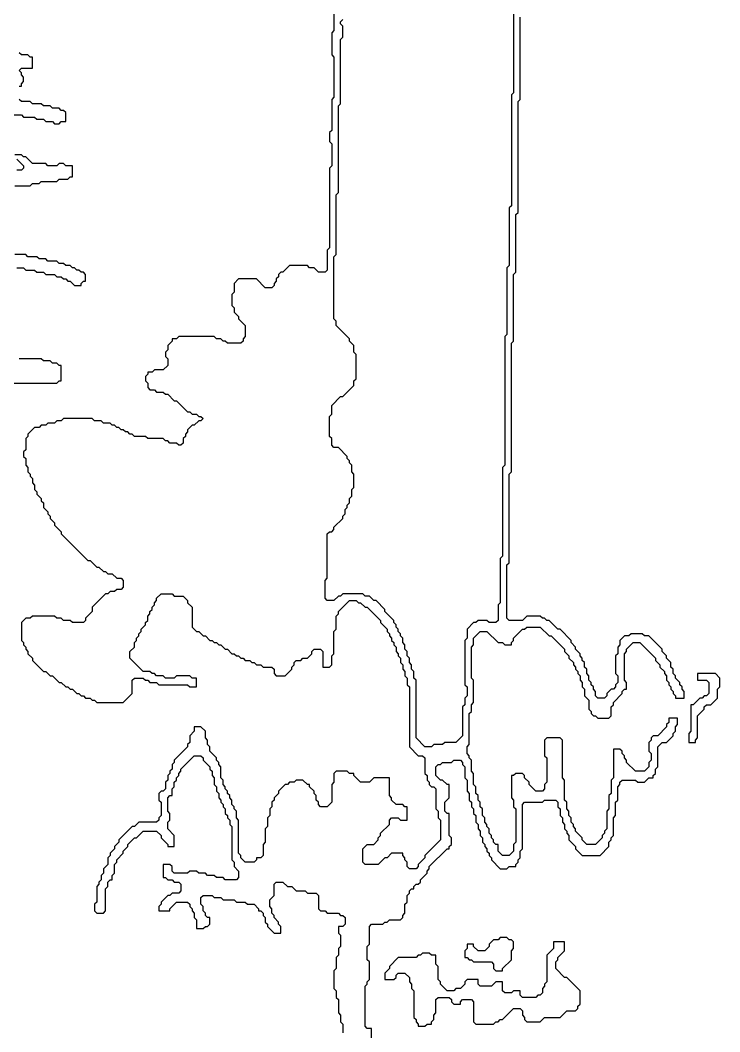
# Model space of a CAD drawing. Header units: metres. Extents: x 0 to 500, y 0 to 703.
# Drawn here: x 440.8 to 480.2, y 111.7 to 168.7 of the extents above; entities that cross this region are included whole.
import ezdxf

# ---------------------------------------------------------------- set-up
doc = ezdxf.new("R2010")
doc.units = ezdxf.units.M

msp = doc.modelspace()

# ---------------------------------------------------------------- linework, layer by layer
for points in [[(458.5, 171.5), (458.5, 168.125), (458.375, 168), (458.375, 166.75), (458.5, 166.625), (458.5, 164.375), (458.375, 164.25), (458.375, 162.5), (458.25, 162.375), (458.25, 161.875), (458.375, 161.75), (458.375, 160.5), (458.25, 160.375), (458.25, 155.875), (458.125, 155.75), (458.125, 154.625), (458, 154.5), (457.625, 154.5), (457.375, 154.75), (457.125, 154.75), (457, 154.875), (456, 154.875), (455.625, 154.5), (455.5, 154.5), (455.375, 154.375), (455.375, 154.25), (455.25, 154.125), (455.25, 154), (455.125, 153.875), (455.125, 153.75), (455, 153.625), (454.625, 153.625), (454.125, 154.125), (453.125, 154.125), (452.875, 153.875), (452.875, 153.375), (452.75, 153.25), (452.75, 152.625), (452.875, 152.5), (452.875, 152.25), (453.125, 152), (453.125, 151.875), (453.5, 151.5), (453.5, 150.875), (453.375, 150.75), (453.375, 150.625), (453.25, 150.5), (452.5, 150.5), (452.375, 150.625), (452.25, 150.625), (452.125, 150.75), (451.875, 150.75), (451.75, 150.875), (449.75, 150.875), (449.625, 150.75), (449.375, 150.75), (449.375, 150.625), (449.125, 150.375), (449.125, 150.125), (449, 150), (449, 149.75), (449.125, 149.625), (449.125, 149.25), (448.875, 149), (448.375, 149), (448.25, 148.875), (448, 148.875), (448, 148.75), (447.875, 148.625), (447.875, 148.375), (448, 148.25), (448, 148), (448.125, 147.875), (448.375, 147.875), (448.5, 147.75), (448.875, 147.75), (449, 147.625), (449.125, 147.625), (449.5, 147.25), (449.625, 147.25), (450.25, 146.625), (450.375, 146.625), (450.5, 146.5), (450.75, 146.5), (450.875, 146.375), (451, 146.375), (451.125, 146.25), (451, 146.125), (450.875, 146.125), (450.625, 145.875), (450.5, 145.875), (450.25, 145.625), (450.25, 145.5), (450.125, 145.375), (450.125, 145.25), (450, 145.125), (450, 144.875), (449.875, 144.75), (449.75, 144.75), (449.625, 144.875), (449.25, 144.875), (449.125, 145), (449, 145), (448.875, 145.125), (448, 145.125), (447.875, 145.25), (447.25, 145.25), (447.125, 145.375), (447, 145.375), (446.875, 145.5), (446.75, 145.5), (446.625, 145.625), (446.5, 145.625), (446.375, 145.75), (446.25, 145.75), (446.125, 145.875), (446, 145.875), (445.875, 146), (445.5, 146), (445.375, 146.125), (445, 146.125), (444.875, 146.25), (443.25, 146.25), (443.125, 146.125), (442.875, 146.125), (442.75, 146), (442.375, 146), (442.25, 145.875), (442, 145.875), (441.875, 145.75), (441.625, 145.75), (441.25, 145.375), (441.25, 145.25), (441.125, 145.125), (441.125, 144.5), (441, 144.375), (441, 144.125), (441.125, 144), (441.125, 143.625), (441.25, 143.5), (441.25, 143.25), (441.375, 143.125), (441.375, 143), (441.5, 142.875), (441.5, 142.625), (441.625, 142.5), (441.625, 142.25), (441.75, 142.125), (441.75, 142), (442, 141.75), (442, 141.625), (442.125, 141.5), (442.125, 141.25), (442.375, 141), (442.375, 140.875), (442.5, 140.75), (442.5, 140.625), (442.75, 140.375), (442.75, 140.25), (443.125, 139.875), (443.125, 139.75), (444.625, 138.25), (444.75, 138.25), (445.125, 137.875), (445.25, 137.875), (445.5, 137.625), (445.625, 137.625), (445.75, 137.5), (446, 137.5), (446.25, 137.25), (446.5, 137.25), (446.625, 137.125), (446.625, 136.75), (446.5, 136.625), (446.25, 136.625), (446.125, 136.5), (445.875, 136.5), (445.75, 136.375), (445.625, 136.375), (444.875, 135.625), (444.875, 135.375), (444.5, 135), (444.5, 134.875), (444.375, 134.75), (443.75, 134.75), (443.625, 134.875), (443.25, 134.875), (443.125, 135), (442.875, 135), (442.75, 135.125), (441.5, 135.125), (441.375, 135), (441.125, 135), (440.875, 134.75), (440.875, 133.75), (441, 133.625), (441, 133.5), (441.125, 133.375), (441.125, 133.25), (441.25, 133.125), (441.25, 133), (441.5, 132.75), (441.5, 132.625), (442.125, 132), (442.25, 132), (442.5, 131.75), (442.625, 131.75), (443, 131.375), (443.125, 131.375), (443.375, 131.125), (443.5, 131.125), (443.625, 131), (443.75, 131), (444, 130.75), (444.125, 130.75), (444.25, 130.625), (444.375, 130.625), (444.5, 130.5), (444.75, 130.5), (444.875, 130.375), (445, 130.375), (445.125, 130.25), (446.625, 130.25), (447.125, 130.75), (447.125, 131.5), (447.25, 131.625), (447.75, 131.625), (447.875, 131.5), (448, 131.5), (448.125, 131.375), (448.5, 131.375), (448.625, 131.25), (450.25, 131.25), (450.375, 131.125), (450.75, 131.125), (450.75, 131.625), (450.5, 131.625), (450.375, 131.75), (449.625, 131.75), (449.5, 131.625), (449, 131.625), (448.875, 131.75), (448.5, 131.75), (448.375, 131.875), (448.25, 131.875), (448.125, 132), (447.75, 132), (447, 132.75), (447, 133.125), (447.25, 133.375), (447.25, 133.625), (447.375, 133.75), (447.375, 133.875), (447.5, 134), (447.5, 134.125), (447.625, 134.25), (447.625, 134.375), (447.875, 134.625), (447.875, 134.75), (448, 134.875), (448, 135.125), (448.125, 135.25), (448.125, 135.375), (448.25, 135.5), (448.25, 135.625), (448.375, 135.75), (448.375, 135.875), (448.5, 136), (448.5, 136.125), (448.75, 136.375), (449.375, 136.375), (449.5, 136.25), (450, 136.25), (450.25, 136), (450.25, 135.875), (450.5, 135.625), (450.5, 134.5), (450.75, 134.25), (450.875, 134.25), (451.125, 134), (451.25, 134), (451.5, 133.75), (451.625, 133.75), (451.75, 133.625), (451.875, 133.625), (452, 133.5), (452.125, 133.5), (452.375, 133.25), (452.5, 133.25), (452.75, 133), (452.875, 133), (453, 132.875), (453.125, 132.875), (453.25, 132.75), (453.375, 132.75), (453.5, 132.625), (453.75, 132.625), (453.875, 132.5), (454, 132.5), (454.125, 132.375), (454.375, 132.375), (454.5, 132.25), (455, 132.25), (455.125, 132.125), (455.125, 131.875), (455.25, 131.75), (455.75, 131.75), (456.125, 132.125), (456.125, 132.25), (456.25, 132.375), (456.25, 132.5), (456.375, 132.625), (456.625, 132.625), (456.75, 132.75), (457, 132.75), (457.25, 133), (457.25, 133.125), (457.375, 133.25), (457.75, 133.25), (457.875, 133.125), (457.875, 132.25), (458.25, 132.25), (458.375, 132.375), (458.375, 132.875), (458.5, 133), (458.5, 134.25), (458.625, 134.375), (458.625, 135.125), (458.75, 135.25), (458.75, 135.375), (459.375, 136), (459.75, 136), (459.875, 135.875), (460, 135.875), (460.25, 135.625), (460.375, 135.625), (461.125, 134.875), (461.125, 134.75), (461.5, 134.375), (461.5, 134.25), (461.625, 134.125), (461.625, 134), (461.75, 133.875), (461.75, 133.75), (461.875, 133.625), (461.875, 133.5), (462, 133.375), (462, 133.125), (462.125, 133), (462.125, 132.875), (462.25, 132.75), (462.25, 132.5), (462.375, 132.375), (462.375, 132.125), (462.5, 132), (462.5, 131.75), (462.625, 131.625), (462.625, 131.25), (462.75, 131.125), (462.75, 127.75), (463.25, 127.25), (463.5, 127.25), (463.625, 127.125), (463.625, 126.25), (463.75, 126.125), (463.75, 125.875), (463.875, 125.75), (463.875, 125.625), (464, 125.5), (464.125, 125.5), (464.25, 125.375), (464.25, 124.25), (464.375, 124.125), (464.375, 123.75), (464.5, 123.625), (464.5, 122.5), (463.625, 121.625), (463.625, 121.5), (463.25, 121.125), (463.25, 121), (463.125, 120.875), (462.75, 120.875), (462.625, 121), (462.625, 121.25), (462.5, 121.375), (462.5, 121.5), (462.375, 121.625), (462.375, 121.75), (461.75, 121.75), (461.5, 121.5), (461.375, 121.5), (461, 121.125), (460.25, 121.125), (460.125, 121.25), (460.125, 122), (460.375, 122.25), (460.75, 122.25), (461, 122.5), (461, 122.625), (461.125, 122.75), (461.125, 122.875), (461.625, 123.375), (461.625, 123.625), (461.75, 123.75), (462.125, 123.75), (462.25, 123.625), (462.625, 123.625), (462.625, 124.375), (462.5, 124.375), (462.375, 124.5), (462, 124.5), (461.75, 124.75), (461.75, 124.875), (461.625, 125), (461.625, 126), (460.75, 126), (460.5, 125.75), (460, 125.75), (459.625, 126.125), (459.625, 126.25), (459.375, 126.25), (459.25, 126.375), (458.625, 126.375), (458.5, 126.25), (458.5, 125.75), (458.375, 125.625), (458.375, 124.625), (458.125, 124.375), (457.75, 124.375), (457.625, 124.5), (457.625, 124.625), (457.5, 124.75), (457.5, 125), (457.375, 125.125), (457.375, 125.25), (457.125, 125.5), (457.125, 125.625), (457, 125.625), (456.75, 125.875), (456.375, 125.875), (456.25, 125.75), (456, 125.75), (455.875, 125.625), (455.75, 125.625), (455.375, 125.25), (455.375, 125.125), (455.125, 124.875), (455.125, 124.75), (455, 124.625), (455, 124.375), (454.875, 124.25), (454.875, 123.875), (454.75, 123.75), (454.75, 123.25), (454.625, 123.125), (454.625, 122.375), (454.5, 122.25), (454.5, 121.625), (454.375, 121.5), (454.125, 121.5), (454.125, 121.375), (454, 121.25), (453.5, 121.25), (453.25, 121.5), (453.25, 121.625), (453.125, 121.75), (453.125, 123.625), (453, 123.75), (453, 124.125), (452.875, 124.25), (452.875, 124.375), (452.75, 124.5), (452.75, 124.75), (452.625, 124.875), (452.625, 125), (452.5, 125.125), (452.5, 125.25), (452.375, 125.375), (452.375, 125.5), (452.25, 125.625), (452.25, 125.875), (452.125, 126), (452.125, 126.625), (452, 126.75), (452, 126.875), (451.875, 127), (451.875, 127.125), (451.5, 127.5), (451.5, 127.75), (451.375, 127.875), (451.375, 128.125), (451.25, 128.25), (451.25, 128.625), (451, 128.875), (450.625, 128.875), (450.625, 128.625), (450.375, 128.375), (450.375, 128), (450.25, 127.875), (450.25, 127.75), (449.5, 127), (449.5, 126.875), (449.375, 126.75), (449.375, 126.5), (449.25, 126.375), (449.25, 126.25), (449.125, 126.125), (449.125, 125.875), (449, 125.75), (449, 125.375), (448.875, 125.25), (448.75, 125.25), (448.625, 125.125), (448.625, 124.75), (448.75, 124.625), (448.75, 123.875), (448.625, 123.75), (448.625, 123.625), (448.5, 123.5), (447.5, 123.5), (447.25, 123.25), (447.125, 123.25), (446.375, 122.5), (446.375, 122.375), (446.125, 122.125), (446.125, 122), (445.875, 121.75), (445.875, 121.625), (445.75, 121.5), (445.75, 121.125), (445.5, 120.875), (445.5, 120.625), (445.375, 120.5), (445.375, 120.25), (445.25, 120.125), (445.25, 120), (445.125, 119.875), (445.125, 119), (445, 118.875), (445, 118.5), (445.125, 118.375), (445.5, 118.375), (445.625, 118.5), (445.625, 119.75), (445.75, 119.875), (445.75, 120.125), (445.875, 120.25), (446, 120.25), (446, 120.5), (446.125, 120.625), (446.125, 121.125), (446.25, 121.25), (446.25, 121.375), (446.625, 121.75), (446.625, 121.875), (446.875, 122.125), (446.875, 122.25), (447.25, 122.625), (447.375, 122.625), (447.75, 123), (448.5, 123), (448.75, 122.75), (448.75, 122.625), (449.125, 122.25), (449.125, 122.125), (449.5, 122.125), (449.5, 122.75), (449.125, 123.125), (449.125, 123.5), (449.25, 123.625), (449.25, 124), (449.125, 124.125), (449.125, 124.875), (449.25, 125), (449.375, 125), (449.375, 125.375), (449.5, 125.5), (449.5, 125.75), (449.625, 125.875), (449.625, 126), (449.75, 126.125), (449.75, 126.25), (449.875, 126.375), (449.875, 126.5), (450.625, 127.25), (451, 127.25), (451.125, 127.125), (451.125, 127), (451.5, 126.625), (451.5, 126.5), (451.625, 126.375), (451.625, 126.125), (451.75, 126), (451.75, 125.625), (451.875, 125.5), (451.875, 125.25), (452, 125.125), (452, 124.875), (452.125, 124.75), (452.125, 124.625), (452.25, 124.5), (452.25, 124.375), (452.375, 124.25), (452.375, 124), (452.5, 123.875), (452.5, 123.75), (452.625, 123.625), (452.625, 123.375), (452.75, 123.25), (452.75, 121.375), (452.875, 121.25), (452.875, 121), (453.125, 120.75), (453.125, 120.375), (453, 120.25), (452.375, 120.25), (452.25, 120.375), (451.875, 120.375), (451.75, 120.5), (451.375, 120.5), (451.25, 120.625), (450.875, 120.625), (450.75, 120.75), (450.375, 120.75), (450.25, 120.625), (449.5, 120.625), (449.375, 120.75), (449.375, 121), (449.25, 121.125), (448.875, 121.125), (448.875, 120.375), (449, 120.375), (449.125, 120.25), (449.375, 120.25), (449.5, 120.125), (449.75, 120.125), (449.875, 120), (449.875, 119.625), (449.75, 119.5), (449.375, 119.5), (449.25, 119.375), (449.125, 119.375), (448.75, 119), (448.75, 118.875), (448.625, 118.75), (448.625, 118.5), (449.25, 118.5), (449.25, 118.625), (449.625, 119), (450.25, 119), (450.375, 118.875), (450.375, 118.75), (450.5, 118.625), (450.5, 118.5), (450.625, 118.375), (450.625, 118.125), (450.75, 118), (450.75, 117.5), (451.125, 117.5), (451.25, 117.625), (451.375, 117.625), (451.5, 117.75), (451.5, 118.125), (451.375, 118.125), (451.25, 118.25), (451.25, 118.375), (451.125, 118.5), (451.125, 118.75), (451, 118.875), (451, 119.25), (451.125, 119.375), (451.625, 119.375), (451.75, 119.25), (452.125, 119.25), (452.25, 119.125), (452.875, 119.125), (453, 119), (453.5, 119), (453.625, 118.875), (454, 118.875), (454.25, 118.625), (454.25, 118.5), (454.375, 118.5), (454.5, 118.375), (454.5, 118.25), (454.625, 118.125), (454.625, 117.875), (454.75, 117.75), (454.75, 117.625), (455.125, 117.25), (455.5, 117.25), (455.5, 117.625), (455.375, 117.75), (455.375, 117.875), (455.125, 118.125), (455.125, 118.25), (455, 118.375), (455, 118.625), (454.875, 118.75), (454.875, 119.125), (455.125, 119.375), (455.125, 120), (455.25, 120.125), (455.625, 120.125), (455.875, 119.875), (456.125, 119.875), (456.375, 119.625), (456.875, 119.625), (457, 119.5), (457.5, 119.5), (457.625, 119.375), (457.625, 118.625), (457.75, 118.5), (458, 118.5), (458.125, 118.375), (458.75, 118.375), (458.875, 118.25), (459, 118.25), (459.125, 118.125), (459.125, 117.75), (459, 117.625), (458.75, 117.625), (458.75, 117.25), (458.875, 117.125), (458.875, 116.5), (458.75, 116.375), (458.75, 116), (458.625, 115.875), (458.625, 115.25), (458.5, 115.125), (458.5, 114.125), (458.625, 114), (458.625, 113.625), (458.75, 113.5), (458.75, 112.75), (458.875, 112.625), (458.875, 112.25), (459, 112.125), (459, 111.625)], [(468.625, 169.25), (468.625, 164.625), (468.5, 164.5), (468.5, 158.25), (468.375, 158.125), (468.375, 154.875), (468.25, 154.75), (468.25, 151), (468.125, 150.875), (468.125, 143.625), (468, 143.5), (468, 138.5), (467.875, 138.375), (467.875, 135.875), (467.75, 135.75), (467.75, 134.875), (467.625, 134.75), (467.25, 134.75), (467.125, 134.875), (466.625, 134.875), (466.5, 134.75), (466.375, 134.75), (466, 134.375), (466, 133.875), (465.875, 133.75), (465.875, 131.25), (466, 131.125), (466, 130.625), (465.875, 130.5), (465.875, 130.125), (465.75, 130), (465.75, 128.375), (465.375, 128), (464.75, 128), (464.625, 127.875), (464.125, 127.875), (464, 127.75), (463.625, 127.75), (463.125, 128.25), (463.125, 131.5), (463, 131.625), (463, 132), (462.875, 132.125), (462.875, 132.375), (462.75, 132.5), (462.75, 132.75), (462.625, 132.875), (462.625, 133.125), (462.5, 133.25), (462.5, 133.5), (462.375, 133.625), (462.375, 133.875), (462.25, 134), (462.25, 134.125), (462.125, 134.25), (462.125, 134.375), (462, 134.5), (462, 134.625), (461.875, 134.75), (461.875, 134.875), (461.375, 135.375), (461.375, 135.5), (460.875, 136), (460.75, 136), (460.5, 136.25), (460.25, 136.25), (460.125, 136.375), (459, 136.375), (458.875, 136.25), (458.75, 136.25), (458.5, 136), (458.125, 136), (458, 136.125), (458, 137.125), (458.125, 137.25), (458.125, 139.75), (458.25, 139.875), (458.375, 139.875), (458.5, 140), (458.5, 140.125), (459, 140.625), (459, 140.75), (459.125, 140.875), (459.125, 141.125), (459.25, 141.25), (459.25, 141.375), (459.375, 141.5), (459.375, 141.75), (459.5, 141.875), (459.5, 142.25), (459.625, 142.375), (459.625, 143.125), (459.5, 143.25), (459.5, 143.625), (459.375, 143.75), (459.375, 143.875), (459.25, 144), (459.25, 144.125), (458.75, 144.625), (458.5, 144.625), (458.375, 144.75), (458.375, 145.125), (458.25, 145.25), (458.25, 146.375), (458.375, 146.5), (458.375, 147), (458.875, 147.5), (459, 147.5), (459.625, 148.125), (459.625, 148.375), (459.75, 148.5), (459.75, 149.875), (459.625, 150), (459.625, 150.375), (459.375, 150.625), (459.375, 150.75), (458.625, 151.5), (458.625, 151.75), (458.5, 151.875), (458.5, 155.375), (458.625, 155.5), (458.625, 158.875), (458.75, 159), (458.75, 163.875), (458.875, 164), (458.875, 167.625), (459, 167.75), (459, 168.375), (458.875, 168.5), (458.875, 168.625), (459, 168.75)], [(460.625, 111.25), (460.625, 111.875), (460.375, 111.875), (460.25, 112), (460.25, 114.25), (460.375, 114.375), (460.375, 114.5), (460.5, 114.625), (460.5, 115.625), (460.375, 115.75), (460.375, 116.5), (460.5, 116.625), (460.5, 117.625), (460.625, 117.75), (461.25, 117.75), (461.375, 117.875), (461.5, 117.875), (461.625, 118), (462.25, 118), (462.375, 118.125), (462.375, 118.25), (462.5, 118.375), (462.5, 118.875), (462.625, 119), (462.625, 119.375), (462.75, 119.5), (462.75, 119.625), (462.875, 119.75), (463, 119.75), (463, 119.875), (463.125, 120), (463.25, 120), (463.375, 120.125), (463.375, 120.25), (463.75, 120.625), (463.75, 120.75), (463.875, 120.875), (463.875, 121), (464.875, 122), (465, 122), (465, 122.125), (465.125, 122.25), (465.125, 122.625), (465, 122.75), (465, 124), (464.875, 124), (464.75, 124.125), (464.75, 124.625), (465, 124.875), (465, 125.625), (464.875, 125.625), (464.625, 125.875), (464.5, 125.875), (464.25, 126.125), (464.25, 126.625), (464.375, 126.75), (464.5, 126.75), (464.625, 126.875), (465.125, 126.875), (465.25, 127), (465.625, 127), (465.75, 126.875), (465.75, 126.75), (465.875, 126.625), (465.875, 126), (466, 125.875), (466, 125.25), (466.125, 125.125), (466.125, 124.75), (466.25, 124.625), (466.25, 124.375), (466.375, 124.25), (466.375, 124), (466.5, 123.875), (466.5, 123.5), (466.625, 123.375), (466.625, 123.125), (466.75, 123), (466.75, 122.75), (466.875, 122.625), (466.875, 122.375), (467, 122.25), (467, 122.125), (467.125, 122), (467.125, 121.875), (467.25, 121.75), (467.25, 121.625), (467.375, 121.5), (467.375, 121.375), (467.875, 120.875), (468.25, 120.875), (468.375, 121), (468.75, 121), (468.75, 121.125), (468.875, 121.25), (468.875, 121.375), (469, 121.5), (469, 121.875), (469.125, 122), (469.125, 124.5), (469.25, 124.625), (470.25, 124.625), (470.375, 124.75), (471, 124.75), (471.125, 124.625), (471.125, 124.375), (471.25, 124.25), (471.25, 123.875), (471.375, 123.75), (471.375, 123.5), (471.5, 123.375), (471.5, 123.125), (471.625, 123), (471.625, 122.875), (471.75, 122.75), (471.75, 122.5), (472.125, 122.125), (472.125, 122), (472.5, 121.625), (473.5, 121.625), (474, 122.125), (474, 122.375), (474.125, 122.5), (474.125, 122.625), (474.25, 122.75), (474.25, 123.75), (474.375, 123.875), (474.375, 124.625), (474.5, 124.75), (474.5, 125.5), (474.625, 125.625), (474.625, 125.75), (474.75, 125.875), (475.5, 125.875), (475.625, 125.75), (476, 125.75), (476.25, 126), (476.5, 126), (476.5, 126.125), (476.625, 126.25), (476.625, 126.5), (476.75, 126.625), (476.75, 127.75), (477, 128), (477.25, 128), (477.625, 128.375), (477.625, 128.5), (477.75, 128.625), (477.75, 128.875), (477.875, 129), (477.875, 129.375), (477.375, 129.375), (477.375, 129.125), (477.25, 129), (477.25, 128.875), (476.75, 128.375), (476.5, 128.375), (476.375, 128.25), (476.375, 128.125), (476.25, 128), (476.25, 127.5), (476.375, 127.375), (476.375, 127), (476.25, 126.875), (476.25, 126.625), (476, 126.375), (475.5, 126.375), (475, 126.875), (475, 127), (474.875, 127.125), (474.875, 127.25), (474.75, 127.375), (474.75, 127.5), (474.625, 127.625), (474.25, 127.625), (474.25, 126), (474.125, 125.875), (474.125, 125.125), (474, 125), (474, 124.25), (473.875, 124.125), (473.875, 123.125), (473.75, 123), (473.75, 122.875), (473.625, 122.75), (473.625, 122.625), (473.25, 122.25), (472.75, 122.25), (472.5, 122.5), (472.5, 122.625), (472.125, 123), (472.125, 123.125), (472, 123.25), (472, 123.375), (471.875, 123.5), (471.875, 123.75), (471.75, 123.875), (471.75, 124.125), (471.625, 124.25), (471.625, 124.625), (471.5, 124.75), (471.5, 125.875), (471.375, 126), (471.375, 128.125), (471.25, 128.25), (470.5, 128.25), (470.375, 128.125), (470.375, 127.25), (470.5, 127.125), (470.5, 125.75), (470.375, 125.625), (470.375, 125.375), (470.25, 125.25), (469.875, 125.25), (469.5, 125.625), (469.5, 125.75), (469.25, 126), (469.25, 126.125), (469.125, 126.25), (468.75, 126.25), (468.625, 126.125), (468.5, 126.125), (468.5, 124.875), (468.625, 124.75), (468.625, 124.375), (468.75, 124.25), (468.75, 122.375), (468.625, 122.25), (468.625, 121.875), (468.375, 121.625), (468, 121.625), (467.75, 121.875), (467.75, 122.25), (467.625, 122.25), (467.5, 122.375), (467.5, 122.5), (467.375, 122.625), (467.375, 122.75), (467.25, 122.875), (467.25, 123.125), (467.125, 123.25), (467.125, 123.375), (467, 123.5), (467, 123.75), (466.875, 123.875), (466.875, 124.25), (466.75, 124.375), (466.75, 124.625), (466.625, 124.75), (466.625, 125), (466.5, 125.125), (466.5, 125.5), (466.375, 125.625), (466.375, 126.25), (466.25, 126.375), (466.25, 127), (466.125, 127.125), (466.125, 127.25), (466, 127.375), (466, 127.75), (466.125, 127.875), (466.125, 129.625), (466.25, 129.75), (466.25, 130.125), (466.375, 130.25), (466.375, 131.5), (466.25, 131.625), (466.25, 133.375), (466.375, 133.5), (466.375, 133.875), (466.75, 134.25), (467.125, 134.25), (467.75, 133.625), (468, 133.625), (468.125, 133.5), (468.5, 133.5), (468.5, 133.625), (468.625, 133.75), (468.625, 133.875), (469.125, 134.375), (469.25, 134.375), (469.375, 134.5), (470.125, 134.5), (470.625, 134), (470.75, 134), (471.5, 133.25), (471.5, 133.125), (471.75, 132.875), (471.75, 132.75), (472, 132.5), (472, 132.375), (472.125, 132.25), (472.125, 132.125), (472.25, 132), (472.25, 131.875), (472.375, 131.75), (472.375, 131.5), (472.5, 131.375), (472.5, 131.125), (472.625, 131), (472.625, 130.625), (472.875, 130.375), (472.875, 129.875), (473, 129.75), (473, 129.625), (473.125, 129.5), (473.25, 129.5), (473.375, 129.375), (474, 129.375), (474.125, 129.5), (474.125, 130), (474.25, 130.125), (474.25, 130.25), (474.75, 130.75), (474.75, 130.875), (474.875, 131), (475, 131), (475, 131.375), (474.875, 131.5), (474.875, 133), (475, 133.125), (475, 133.25), (475.375, 133.625), (475.75, 133.625), (476.625, 132.75), (476.625, 132.625), (476.875, 132.375), (476.875, 132.25), (477.125, 132), (477.125, 131.875), (477.25, 131.75), (477.25, 131.5), (477.375, 131.375), (477.375, 131.25), (477.5, 131.125), (477.5, 131), (477.625, 130.875), (477.625, 130.75), (477.75, 130.625), (477.75, 130.5), (478.25, 130.5), (478.25, 130.875), (478.125, 131), (478.125, 131.125), (478, 131.25), (478, 131.375), (477.75, 131.625), (477.75, 131.75), (477.625, 131.875), (477.625, 132.125), (477.5, 132.25), (477.5, 132.5), (477.25, 132.75), (477.25, 132.875), (477, 133.125), (477, 133.25), (476.25, 134), (476, 134), (475.875, 134.125), (475.25, 134.125), (475.125, 134), (474.875, 134), (474.625, 133.75), (474.625, 133.5), (474.5, 133.375), (474.5, 133), (474.375, 132.875), (474.375, 131.875), (474.5, 131.75), (474.5, 131.375), (474.375, 131.25), (474.375, 131.125), (474.25, 131), (474.125, 131), (473.875, 130.75), (473.875, 130.625), (473.75, 130.5), (473.375, 130.5), (473.25, 130.625), (473.25, 130.875), (473.125, 131), (473.125, 131.125), (473, 131.25), (473, 131.375), (472.875, 131.5), (472.875, 131.75), (472.75, 131.875), (472.75, 132.125), (472.625, 132.25), (472.625, 132.5), (472.5, 132.625), (472.5, 132.75), (472.375, 132.875), (472.375, 133), (472.125, 133.25), (472.125, 133.375), (471.875, 133.625), (471.875, 133.75), (471.25, 134.375), (471.125, 134.375), (470.625, 134.875), (470.5, 134.875), (470.375, 135), (470.25, 135), (470.125, 135.125), (469.375, 135.125), (469.125, 134.875), (468.375, 134.875), (468.25, 135), (468.25, 138), (468.375, 138.125), (468.375, 143.125), (468.5, 143.25), (468.5, 150.5), (468.625, 150.625), (468.625, 154.375), (468.75, 154.5), (468.75, 157.75), (468.875, 157.875), (468.875, 164.125), (469, 164.25), (469, 168.875)], [(440.75, 165), (440.875, 165), (440.875, 165.125), (441, 165.25), (441, 165.5), (440.875, 165.625), (440.875, 165.75), (440.75, 165.875), (440.875, 166), (441.5, 166), (441.5, 166.625), (441.375, 166.625), (441.25, 166.75), (440.875, 166.75), (440.75, 166.875)], [(440.375, 163.375), (440.875, 163.375), (441, 163.25), (441.625, 163.25), (441.75, 163.125), (442.125, 163.125), (442.25, 163), (442.625, 163), (442.75, 162.875), (443, 162.875), (443.125, 163), (443.375, 163), (443.375, 163.5), (443.25, 163.625), (443.125, 163.625), (443, 163.75), (442.625, 163.75), (442.5, 163.875), (442.125, 163.875), (442, 164), (441.5, 164), (441.375, 164.125), (440.875, 164.125), (440.75, 164.25)], [(440.5, 159.375), (441.375, 159.375), (441.5, 159.5), (441.875, 159.5), (442, 159.625), (442.875, 159.625), (443, 159.75), (443.5, 159.75), (443.625, 159.875), (443.75, 159.875), (443.75, 160.5), (443.375, 160.5), (443.25, 160.625), (443, 160.625), (442.875, 160.5), (442.375, 160.5), (442.25, 160.625), (441.5, 160.625), (441.125, 161), (441, 161), (440.875, 161.125), (440.5, 161.125)], [(440.625, 160.875), (441, 160.5), (441, 160.375), (440.875, 160.25), (440.625, 160.25)], [(440.625, 154.75), (441, 154.75), (441.125, 154.625), (441.625, 154.625), (441.75, 154.5), (442.125, 154.5), (442.25, 154.375), (442.75, 154.375), (442.875, 154.25), (443.125, 154.25), (443.25, 154.125), (443.375, 154.125), (443.5, 154), (443.625, 154), (443.875, 153.75), (444.25, 153.75), (444.25, 153.875), (444.375, 154), (444.5, 154), (444.5, 154.375), (444.375, 154.5), (444.25, 154.5), (444.125, 154.625), (444, 154.625), (443.875, 154.75), (443.75, 154.75), (443.625, 154.875), (443.375, 154.875), (443.25, 155), (443, 155), (442.875, 155.125), (442.375, 155.125), (442.25, 155.25), (441.875, 155.25), (441.75, 155.375), (441.25, 155.375), (441.125, 155.5), (440.5, 155.5)], [(439, 148.25), (442.875, 148.25), (443, 148.375), (443.125, 148.375), (443.125, 149.25), (443, 149.25), (442.875, 149.375), (442.625, 149.375), (442.5, 149.5), (442.125, 149.5), (442, 149.625), (440.75, 149.625)]]:
    msp.add_lwpolyline(points)
for points in [[(479, 131.875), (479, 131.5), (479.5, 131.5), (479.625, 131.375), (479.625, 130.75), (479.5, 130.625), (479.375, 130.625), (479.25, 130.5), (479.125, 130.5), (478.75, 130.125), (478.625, 130.125), (478.625, 128.625), (478.5, 128.5), (478.5, 128), (478.875, 128), (478.875, 128.125), (479, 128.25), (479, 129.5), (479.375, 129.875), (479.375, 130), (479.5, 130.125), (479.75, 130.125), (480.125, 130.5), (480.125, 131), (480.25, 131.125), (480.25, 131.625), (480, 131.875)], [(467.875, 117), (467.75, 116.875), (467.5, 116.875), (467.25, 116.625), (467.25, 116.5), (467, 116.25), (466.625, 116.25), (466.375, 116.5), (466.375, 116.625), (466, 116.625), (466, 116.375), (465.875, 116.25), (465.875, 115.875), (466, 115.875), (466.125, 115.75), (466.25, 115.75), (466.375, 115.625), (467.375, 115.625), (467.5, 115.5), (467.5, 115.25), (467.625, 115.125), (468, 115.125), (468, 115.25), (468.5, 115.75), (468.5, 116.25), (468.625, 116.375), (468.625, 116.75), (468.5, 116.875), (468.375, 116.875), (468.25, 117)], [(470.875, 116.75), (470.875, 116.375), (470.5, 116), (470.5, 114.5), (470.375, 114.375), (470.375, 114.25), (470.25, 114.125), (470.25, 113.875), (470.125, 113.75), (470, 113.75), (469.875, 113.625), (469.125, 113.625), (469, 113.75), (469, 114), (468.625, 114), (468.5, 113.875), (468.125, 113.875), (468, 114), (468, 114.5), (467.625, 114.5), (467.375, 114.25), (466.75, 114.25), (466.625, 114.375), (466.625, 114.625), (466, 114.625), (465.875, 114.5), (465.875, 114.375), (465.625, 114.125), (465.375, 114.125), (465.25, 114), (464.875, 114), (464.5, 114.375), (464.5, 114.5), (464.375, 114.625), (464.375, 115.375), (464.25, 115.5), (464.25, 116), (464, 116), (463.875, 116.125), (463.5, 116.125), (463.375, 116), (463.25, 116), (463.125, 115.875), (462.125, 115.875), (461.625, 115.375), (461.625, 115.25), (461.375, 115), (461.375, 114.625), (461.875, 114.625), (462, 114.75), (462, 114.875), (462.125, 115), (462.5, 115), (462.75, 114.75), (462.75, 114.5), (462.875, 114.375), (462.875, 114.125), (463, 114), (463, 112.5), (463.125, 112.375), (463.125, 112.25), (463.25, 112.125), (463.25, 112), (463.625, 112), (463.75, 112.125), (464, 112.125), (464, 112.25), (464.125, 112.375), (464.125, 112.625), (464.25, 112.75), (464.25, 113.5), (464.375, 113.625), (465, 113.625), (465.125, 113.5), (465.125, 113.375), (465.25, 113.25), (465.625, 113.25), (465.625, 113.375), (465.75, 113.5), (466.25, 113.5), (466.375, 113.375), (466.375, 112.25), (466.5, 112.125), (467.5, 112.125), (467.625, 112.25), (467.75, 112.25), (467.875, 112.375), (468, 112.375), (468.625, 113), (469, 113), (469.125, 112.875), (469.125, 112.625), (469.25, 112.5), (469.25, 112.375), (469.375, 112.25), (470.125, 112.25), (470.375, 112.5), (471.25, 112.5), (471.625, 112.875), (472.125, 112.875), (472.25, 113), (472.25, 113.125), (472.375, 113.25), (472.375, 114), (471.625, 114.75), (471.5, 114.75), (471, 115.25), (471, 115.625), (471.125, 115.75), (471.125, 115.875), (471.5, 116.25), (471.5, 116.75)]]:
    msp.add_lwpolyline(points, close=True)

doc.saveas('drawing.dxf')
